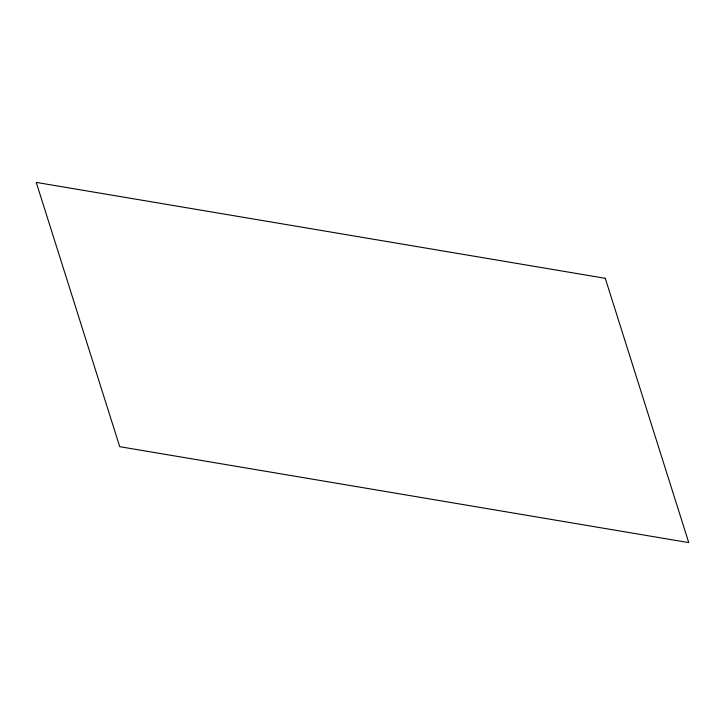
<?xml version="1.0" encoding="UTF-8"?>
<svg xmlns="http://www.w3.org/2000/svg" width="725" height="725" viewBox="0 0 725 725"><rect width="100%" height="100%" fill="white"/><g stroke="black" fill="none" stroke-linecap="round" stroke-linejoin="round"><path stroke-width="1.09" d="M605.275 278.318L36.25 182.401L119.725 446.682L688.75 542.599L605.275 278.318"/></g></svg>
